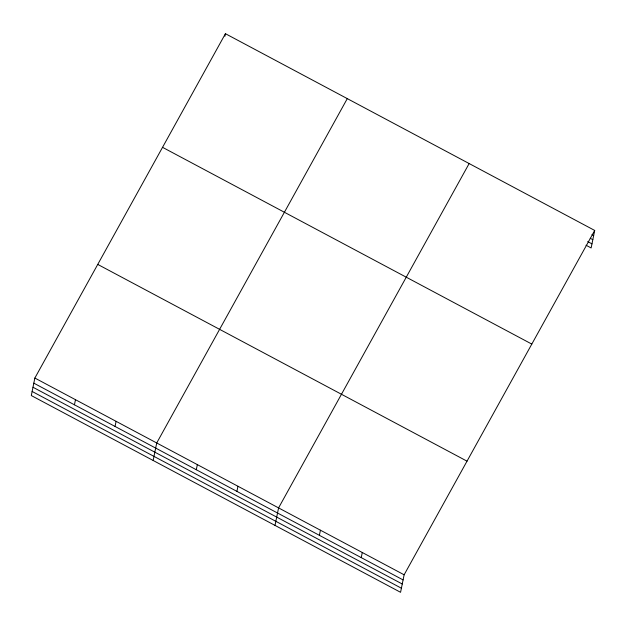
<?xml version="1.0" encoding="UTF-8"?>
<svg xmlns="http://www.w3.org/2000/svg" width="626" height="626" viewBox="0 0 626 626"><rect width="100%" height="100%" fill="white"/><g stroke="black" fill="none" stroke-linecap="round" stroke-linejoin="round"><path stroke-width="0.94" d="M34.86 378.049L31.3 395.554L400.57 592.306L404.13 574.801L594.7 230.446L225.43 33.694L34.86 378.049L404.13 574.801M74.439 404.803L75.48 399.693M115.059 426.447L116.1 421.337M224.914 36.253L225.43 33.694M153.159 460.478L156.719 442.981L347.289 98.626M196.298 469.735L197.339 464.625M236.918 491.379L237.958 486.261M275.017 525.41L278.578 507.905L469.148 163.55M319.385 535.316L320.426 530.206M361.241 557.617L362.274 552.508M594.7 230.446L591.14 247.951L586.014 245.22M591.953 234.648L593.659 235.564M590.263 238.287L592.83 239.648M587.704 241.589L591.969 243.866M162.541 147.329L531.81 344.089M97.75 264.415L467.019 461.166M33.82 383.159L403.089 579.919M32.99 387.251L402.26 584.003M32.129 391.461L401.399 588.213"/></g></svg>
